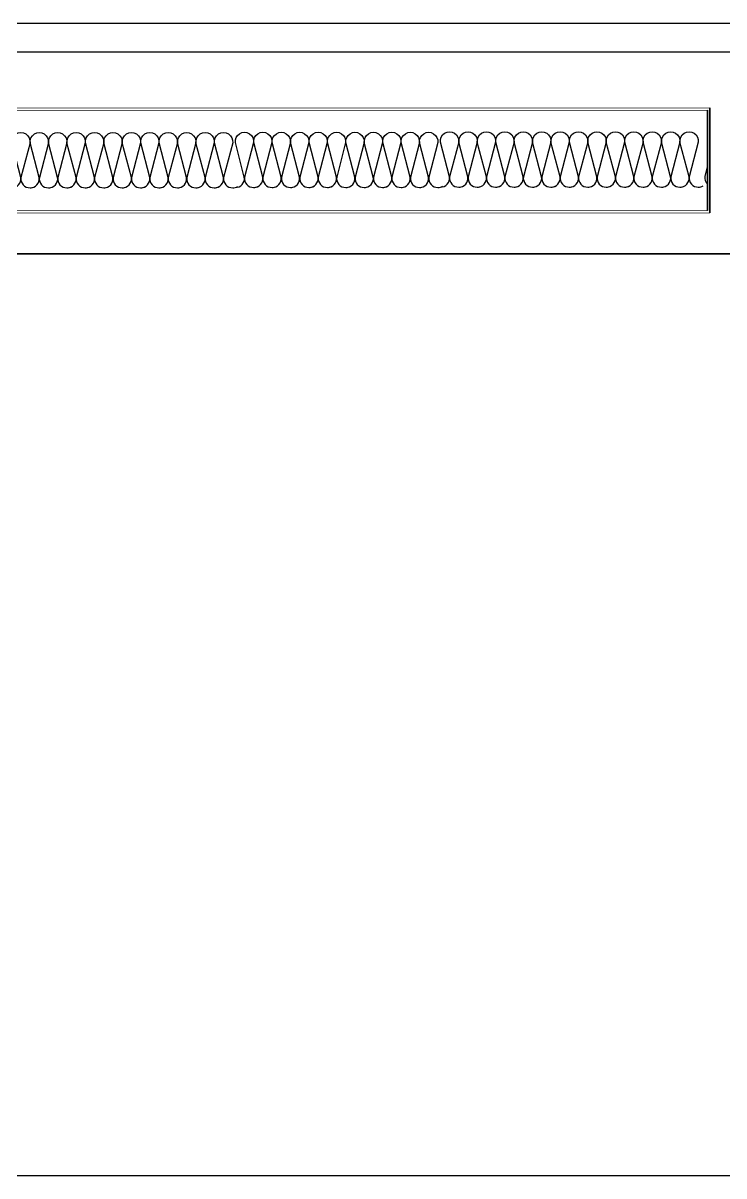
# Model space of a CAD drawing. Header units: feet. Extents: x 1421395 to 1426379, y -945253 to -943919.
# Drawn here: x 1421441.59 to 1421465.28, y -944242.19 to -944203.26 of the extents above; entities that cross this region are included whole.
import ezdxf

# ---------------------------------------------------------------- set-up
doc = ezdxf.new("R2010")
doc.units = ezdxf.units.FT
for name, color, linetype in [('07--dim-1', 8, 'Continuous'), ('E--concrete-2', 4, 'Continuous'), ('glazing', 145, 'Continuous'), ('L--windows-1', 1, 'Continuous'), ('Xref Typical$0$L--windows-1', 1, 'Continuous')]:
    doc.layers.add(name, color=color, linetype=linetype)
doc.layers.add('1.PROFILES', color=6, linetype='Continuous', lineweight=35)

# ---------------------------------------------------------------- blocks, each defined once
blk = doc.blocks.new('DFS')
at = {"color": 6, "lineweight": 0}
for p, q in [((638987.4, 53979.6, 0), (639850.2, 53980, 0)), ((638989.4, 53977.6, 0), (639848.2, 53978, 0)), ((638989.4, 53890.6, 0), (639848.2, 53890.9, 0)), ((638987.4, 53888.6, 0), (639850.2, 53888.9, 0))]:
    blk.add_line(p, q, dxfattribs=at)
at = {"color": 250, "elevation": 0}
for points in [[(639244, 53910.6, 0.451718), (639252, 53919.6), (639244.1, 53949.6, -1.135042), (639260, 53949.6), (639252.1, 53919.6, 0.451718), (639260, 53910.6, 0.137116), (639264.2, 53911.8, 0.137116)], [(639260, 53910.6, 0.451718), (639268, 53919.6), (639260.1, 53949.6, -1.135042), (639276, 53949.6), (639268.1, 53919.6, 0.451718), (639276, 53910.6, 0.137116), (639280.2, 53911.8, 0.137116)], [(639276, 53910.6, 0.451718), (639284, 53919.6), (639276.1, 53949.6, -1.135042), (639292, 53949.6), (639284.1, 53919.6, 0.451718), (639292, 53910.6, 0.137116), (639296.2, 53911.8, 0.137116)], [(639292, 53910.6, 0.451718), (639300, 53919.6), (639292.1, 53949.6, -1.135042), (639308, 53949.6), (639300.1, 53919.6, 0.451718), (639308, 53910.6, 0.137116), (639312.2, 53911.8, 0.137116)], [(639308, 53910.6, 0.451718), (639316, 53919.6), (639308.1, 53949.6, -1.135042), (639324, 53949.6), (639316.1, 53919.6, 0.451718), (639324, 53910.6, 0.137116), (639328.2, 53911.8, 0.137116)], [(639324, 53910.6, 0.451718), (639332, 53919.6), (639324.1, 53949.6, -1.135042), (639340, 53949.6), (639332.1, 53919.6, 0.451718), (639340, 53910.6, 0.137116), (639344.2, 53911.8, 0.137116)], [(639340, 53910.6, 0.451718), (639348, 53919.6), (639340.1, 53949.6, -1.135042), (639356, 53949.6), (639348.1, 53919.6, 0.451718), (639356, 53910.6, 0.137116), (639360.2, 53911.8, 0.137116)], [(639356, 53910.6, 0.451718), (639364, 53919.6), (639356.1, 53949.6, -1.135042), (639372, 53949.6), (639364.1, 53919.6, 0.451718), (639372, 53910.6, 0.137116), (639376.2, 53911.8, 0.137116)], [(639372, 53910.6, 0.451718), (639380, 53919.6), (639372.1, 53949.6, -1.135042), (639388, 53949.6), (639380.1, 53919.6, 0.451718), (639388, 53910.6, 0.137116), (639392.2, 53911.8, 0.137116)], [(639388, 53910.6, 0.451718), (639396, 53919.6), (639388.1, 53949.6, -1.135042), (639404, 53949.6), (639396.1, 53919.6, 0.451718), (639404, 53910.6, 0.137116), (639408.2, 53911.8, 0.137116)], [(639404, 53910.6, 0.451718), (639412, 53919.6), (639404.1, 53949.6, -1.135042), (639420, 53949.6), (639412.1, 53919.6, 0.451718), (639420, 53910.6, 0.137116), (639424.2, 53911.8, 0.137116)], [(639420, 53910.6, 0.451718), (639428, 53919.6), (639420.1, 53949.6, -1.135042), (639436, 53949.6), (639428.1, 53919.6, 0.451718), (639436, 53910.6, 0.137116), (639440.2, 53911.8, 0.137116)], [(639438.2, 53910.9, 0.451718), (639446.1, 53919.9), (639438.3, 53949.9, -1.135042), (639454.1, 53949.9), (639446.3, 53919.9, 0.451718), (639454.2, 53910.9, 0.137116), (639458.3, 53912.1, 0.137116)], [(639454.2, 53910.9, 0.451718), (639462.1, 53919.9), (639454.3, 53949.9, -1.135042), (639470.1, 53949.9), (639462.3, 53919.9, 0.451718), (639470.2, 53910.9, 0.137116), (639474.3, 53912.1, 0.137116)], [(639470.2, 53910.9, 0.451718), (639478.1, 53919.9), (639470.3, 53949.9, -1.135042), (639486.1, 53949.9), (639478.3, 53919.9, 0.451718), (639486.2, 53910.9, 0.137116), (639490.3, 53912.1, 0.137116)], [(639486.2, 53910.9, 0.451718), (639494.1, 53919.9), (639486.3, 53949.9, -1.135042), (639502.1, 53949.9), (639494.3, 53919.9, 0.451718), (639502.2, 53910.9, 0.137116), (639506.3, 53912.1, 0.137116)], [(639502.2, 53910.9, 0.451718), (639510.1, 53919.9), (639502.3, 53949.9, -1.135042), (639518.1, 53949.9), (639510.3, 53919.9, 0.451718), (639518.2, 53910.9, 0.137116), (639522.3, 53912.1, 0.137116)], [(639518.2, 53910.9, 0.451718), (639526.1, 53919.9), (639518.3, 53949.9, -1.135042), (639534.1, 53949.9), (639526.3, 53919.9, 0.451718), (639534.2, 53910.9, 0.137116), (639538.3, 53912.1, 0.137116)], [(639534.2, 53910.9, 0.451718), (639542.1, 53919.9), (639534.3, 53949.9, -1.135042), (639550.1, 53949.9), (639542.3, 53919.9, 0.451718), (639550.2, 53910.9, 0.137116), (639554.3, 53912.1, 0.137116)], [(639550.2, 53910.9, 0.451718), (639558.1, 53919.9), (639550.3, 53949.9, -1.135042), (639566.1, 53949.9), (639558.3, 53919.9, 0.451718), (639566.2, 53910.9, 0.137116), (639570.3, 53912.1, 0.137116)], [(639566.2, 53910.9, 0.451718), (639574.1, 53919.9), (639566.3, 53949.9, -1.135042), (639582.1, 53949.9), (639574.3, 53919.9, 0.451718), (639582.2, 53910.9, 0.137116), (639586.3, 53912.1, 0.137116)], [(639582.2, 53910.9, 0.451718), (639590.1, 53919.9), (639582.3, 53949.9, -1.135042), (639598.1, 53949.9), (639590.3, 53919.9, 0.451718), (639598.2, 53910.9, 0.137116), (639602.3, 53912.1, 0.137116)], [(639598.2, 53910.9, 0.451718), (639606.1, 53919.9), (639598.3, 53949.9, -1.135042), (639614.1, 53949.9), (639606.3, 53919.9, 0.451718), (639614.2, 53910.9, 0.137116), (639618.3, 53912.1, 0.137116)], [(639616.3, 53911.2, 0.451718), (639624.3, 53920.2), (639616.4, 53950.2, -1.135042), (639632.3, 53950.2), (639624.4, 53920.2, 0.451718), (639632.3, 53911.2, 0.137116), (639636.5, 53912.4, 0.137116)], [(639632.3, 53911.2, 0.451718), (639640.3, 53920.2), (639632.4, 53950.2, -1.135042), (639648.3, 53950.2), (639640.4, 53920.2, 0.451718), (639648.3, 53911.2, 0.137116), (639652.5, 53912.4, 0.137116)], [(639648.3, 53911.2, 0.451718), (639656.3, 53920.2), (639648.4, 53950.2, -1.135042), (639664.3, 53950.2), (639656.4, 53920.2, 0.451718), (639664.3, 53911.2, 0.137116), (639668.5, 53912.4, 0.137116)], [(639664.3, 53911.2, 0.451718), (639672.3, 53920.2), (639664.4, 53950.2, -1.135042), (639680.3, 53950.2), (639672.4, 53920.2, 0.451718), (639680.3, 53911.2, 0.137116), (639684.5, 53912.4, 0.137116)], [(639680.3, 53911.2, 0.451718), (639688.3, 53920.2), (639680.4, 53950.2, -1.135042), (639696.3, 53950.2), (639688.4, 53920.2, 0.451718), (639696.3, 53911.2, 0.137116), (639700.5, 53912.4, 0.137116)], [(639696.3, 53911.2, 0.451718), (639704.3, 53920.2), (639696.4, 53950.2, -1.135042), (639712.3, 53950.2), (639704.4, 53920.2, 0.451718), (639712.3, 53911.2, 0.137116), (639716.5, 53912.4, 0.137116)], [(639712.3, 53911.2, 0.451718), (639720.3, 53920.2), (639712.4, 53950.2, -1.135042), (639728.3, 53950.2), (639720.4, 53920.2, 0.451718), (639728.3, 53911.2, 0.137116), (639732.5, 53912.4, 0.137116)], [(639728.3, 53911.2, 0.451718), (639736.3, 53920.2), (639728.4, 53950.2, -1.135042), (639744.3, 53950.2), (639736.4, 53920.2, 0.451718), (639744.3, 53911.2, 0.137116), (639748.5, 53912.4, 0.137116)], [(639744.3, 53911.2, 0.451718), (639752.3, 53920.2), (639744.4, 53950.2, -1.135042), (639760.3, 53950.2), (639752.4, 53920.2, 0.451718), (639760.3, 53911.2, 0.137116), (639764.5, 53912.4, 0.137116)], [(639760.3, 53911.2, 0.451718), (639768.3, 53920.2), (639760.4, 53950.2, -1.135042), (639776.3, 53950.2), (639768.4, 53920.2, 0.451718), (639776.3, 53911.2, 0.137116), (639780.5, 53912.4, 0.137116)], [(639776.3, 53911.2, 0.451718), (639784.3, 53920.2), (639776.4, 53950.2, -1.135042), (639792.3, 53950.2), (639784.4, 53920.2, 0.451718), (639792.3, 53911.2, 0.137116), (639796.5, 53912.4, 0.137116)], [(639792.3, 53911.2, 0.451718), (639800.3, 53920.2), (639792.4, 53950.2, -1.135042), (639808.3, 53950.2), (639800.4, 53920.2, 0.451718), (639808.3, 53911.2, 0.137116), (639812.5, 53912.4, 0.137116)], [(639808.3, 53911.2, 0.451718), (639816.3, 53920.2), (639808.4, 53950.2, -1.135042), (639824.3, 53950.2), (639816.4, 53920.2, 0.451718), (639824.3, 53911.2, 0.137116), (639828.5, 53912.4, 0.137116)], [(639824.3, 53911.2, 0.451718), (639832.3, 53920.2), (639824.4, 53950.2, -1.135042), (639840.3, 53950.2), (639832.4, 53920.2, 0.451718), (639840.3, 53911.2, 0.137116), (639844.5, 53912.4, 0.137116)], [(639848.2, 53929.6), (639845.9, 53920.7, 0.235183), (639848.2, 53913.9)]]:
    blk.add_lwpolyline(points, format="xyb", dxfattribs=at)
at = {"layer": '1.PROFILES'}
for p, q in [((639850.2, 53980, 0), (639850.2, 53888.9, 0)), ((639848.2, 53978, 0), (639848.2, 53890.9, 0))]:
    blk.add_line(p, q, dxfattribs=at)
blk = doc.blocks.new('Xref Typical$0$A$C678E3510')
at = {"layer": 'Xref Typical$0$L--windows-1'}
for p, q in [((2072, 23771.1, 0), (9372, 23771.1)), ((2272, 23571.1), (9372, 23571.1))]:
    blk.add_line(p, q, dxfattribs=at)
blk = doc.blocks.new('4th')
at = {"layer": 'L--windows-1', "color": 5, "linetype": 'Continuous'}
for p, q in [((-472760.9, -370944.7, 0), (-465523.7, -370944.7, 0)), ((-472735.9, -370969.7, 0), (-465523.7, -370969.7, 0))]:
    blk.add_line(p, q, dxfattribs=at)

msp = doc.modelspace()

# ---------------------------------------------------------------- linework, layer by layer
at = {"layer": 'E--concrete-2', "extrusion": (-6.24309e-13, 1.25923e-06, 1), "elevation": -1.147}
msp.add_lwpolyline([(1421430.359, -944211.053), (1421469.278, -944211.053), (1421469.278, -944242.188), (1421430.359, -944242.188)], close=True, dxfattribs=at)

# ---------------------------------------------------------------- block references
at = {"extrusion": (1.62574e-12, 1.25923e-06, 1), "xscale": 0.03891891879323523, "yscale": 0.03891891879323523, "zscale": 0.03891891879323523}
msp.add_blockref('Xref Typical$0$A$C678E3510', (1421341.945, -945128.402, -1.147), dxfattribs=at)
at = {"layer": '07--dim-1', "extrusion": (-6.24309e-13, 1.25923e-06, 1), "xscale": 0.03891891879323523, "yscale": 0.03891891879323523, "zscale": 0.03891891879323523}
msp.add_blockref('DFS', (1396562.518, -946306.963, -1.147), dxfattribs=at)
at = {"layer": 'glazing', "color": 6, "extrusion": (1.35353e-12, 1.25923e-06, 1), "xscale": 0.03891891879323523, "yscale": 0.03891891879323523, "zscale": 0.03891891879323523}
msp.add_blockref('4th', (1439822.007, -929766.489, -1.147), dxfattribs=at)

doc.saveas('drawing.dxf')
